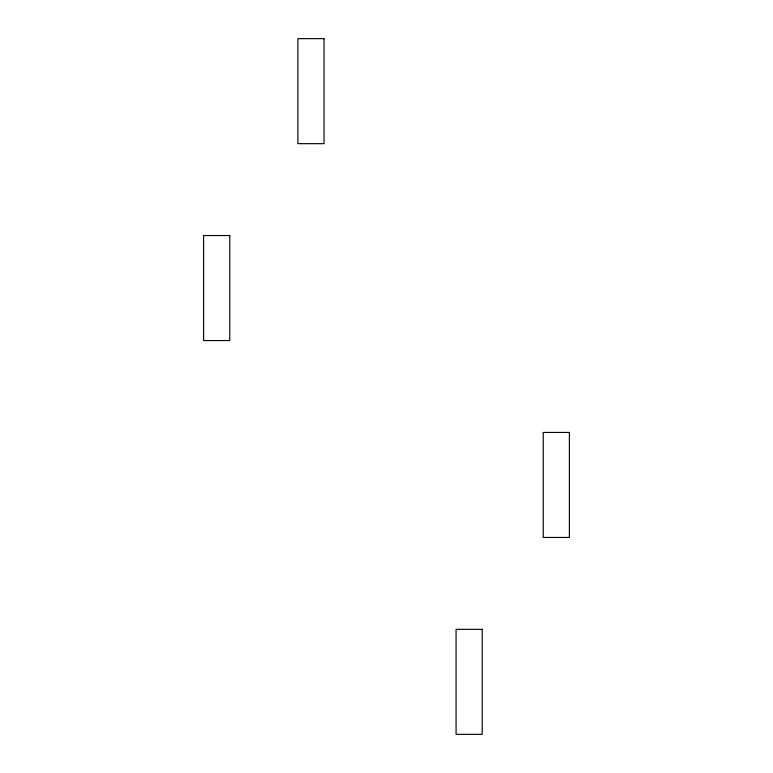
<?xml version="1.0" encoding="UTF-8"?>
<svg xmlns="http://www.w3.org/2000/svg" width="773" height="773" viewBox="0 0 773 773"><rect width="100%" height="100%" fill="white"/><g stroke="black" fill="none" stroke-linecap="round" stroke-linejoin="round"><path stroke-width="1.16" d="M324.042 38.65L297.885 38.65L297.885 143.662L324.042 143.662L324.042 38.65M229.774 235.543L203.618 235.543L203.618 340.555L229.774 340.555L229.774 235.543M569.382 432.445L543.226 432.445L543.226 537.457L569.382 537.457L569.382 432.445M482.226 629.338L456.08 629.338L456.08 734.35L482.226 734.35L482.226 629.338"/></g></svg>
